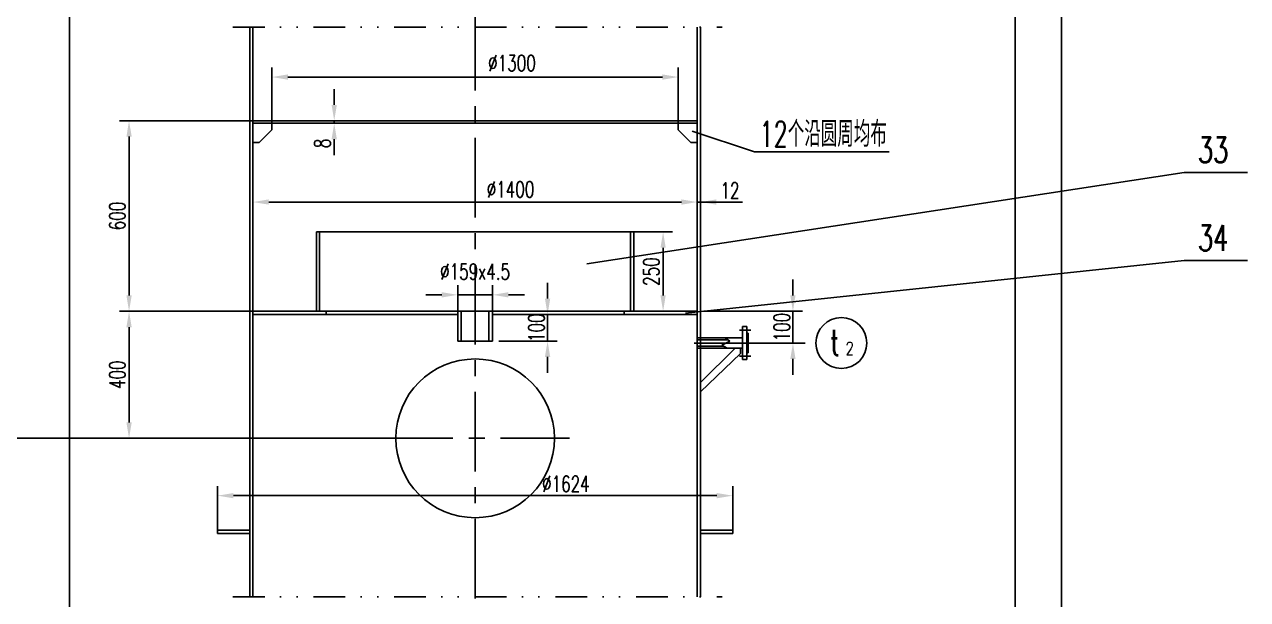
# Model space of a CAD drawing. Header units: millimetres. Extents: x 2180 to 3021, y -3886 to -2681.
# Drawn here: x 2309.8 to 2502.4, y -2945.9 to -2855.4 of the extents above; entities that cross this region are included whole.
import ezdxf
from ezdxf.enums import TextEntityAlignment as Align

# ---------------------------------------------------------------- set-up
doc = ezdxf.new("R2010")
doc.units = ezdxf.units.MM
doc.header["$LTSCALE"] = 10
doc.header["$MEASUREMENT"] = 0
doc.linetypes.add('CENTER', pattern=[2, 1.25, -0.25, 0.25, -0.25])
doc.linetypes.add('DIVIDE', pattern=[1.25, 0.5, -0.25, 0, -0.25, 0, -0.25])
doc.layers.get('0').update_dxf_attribs({"linetype": 'CONTINUOUS'})
doc.layers.get('DEFPOINTS').update_dxf_attribs({"linetype": 'CONTINUOUS'})
for name, color, linetype in [('1', 2, 'CENTER'), ('2', 2, 'CONTINUOUS'), ('3', 2, 'DIVIDE'), ('6', 2, 'CONTINUOUS')]:
    doc.layers.add(name, color=color, linetype=linetype)
doc.styles.add('H5', font='romans', dxfattribs={"width": 0.8, "bigfont": 'HZ5.SHX'})
doc.styles.add('HZ', font='txt', dxfattribs={"width": 0.5, "bigfont": 'hztxt.shx'})
doc.styles.add('HZ5', font='romans.shx', dxfattribs={"width": 0.7, "bigfont": 'hztxt.shx'})
doc.styles.add('HZTXT', font='ROMANS', dxfattribs={"width": 0.7, "bigfont": 'HZTXT'})
doc.dimstyles.new('STANDARD$0', dxfattribs={"dimscale": 0, "dimtxt": 4, "dimasz": 3, "dimexe": 1.5, "dimexo": 0, "dimgap": 1, "dimtad": 1, "dimdec": 0, "dimlfac": 5, "dimzin": 12, "dimdsep": 46, "dimtxsty": 'H5', "dimcen": 0, "dimadec": 0, "dimazin": 0, "dimtfac": 1, "dimtdec": 0, "dimtmove": 0, "dimatfit": 3, "dimfxl": 0, "dimtvp": 0.833333, "dimtolj": 1, "dimtzin": 1, "dimarcsym": 0})

# ---------------------------------------------------------------- blocks, each defined once
blk = doc.blocks.new('*D78')
at = {"color": 2, "linetype": 'ByBlock'}
for p, q in [((2361.09, -2757.36), (2449.19, -2757.36)), ((2447.69, -2759.86), (2447.69, -3527.81)), ((2378.59, -3530.31), (2449.19, -3530.31))]:
    blk.add_line(p, q, dxfattribs=at)
for points in [[(2447.28, -2759.86), (2448.11, -2759.86), (2447.69, -2757.36)], [(2447.28, -3527.81), (2448.11, -3527.81), (2447.69, -3530.31)]]:
    blk.add_solid(points, dxfattribs=at)
at = {"layer": 'DEFPOINTS', "color": 0, "linetype": 'ByBlock'}
for p in [(2361.09, -2757.36), (2378.59, -3530.31), (2447.69, -3530.31)]:
    blk.add_point(p, dxfattribs=at)
at = {"color": 2, "linetype": 'ByBlock', "insert": (2445.84, -3113.17), "char_height": 2.5, "attachment_point": 5, "rotation": 90, "style": 'HZ5'}
blk.add_mtext('\\A1;~41102', dxfattribs=at)
blk = doc.blocks.new('*D77')
at = {"color": 2, "linetype": 'ByBlock'}
for p, q in [((2382, -2787.36), (2441.88, -2787.36)), ((2440.38, -2789.86), (2440.38, -3376.57)), ((2387.93, -3379.07), (2441.88, -3379.07))]:
    blk.add_line(p, q, dxfattribs=at)
for points in [[(2439.97, -2789.86), (2440.8, -2789.86), (2440.38, -2787.36)], [(2439.97, -3376.57), (2440.8, -3376.57), (2440.38, -3379.07)]]:
    blk.add_solid(points, dxfattribs=at)
at = {"layer": 'DEFPOINTS', "color": 0, "linetype": 'ByBlock'}
for p in [(2382, -2787.36), (2387.93, -3379.07), (2440.38, -3379.07)]:
    blk.add_point(p, dxfattribs=at)
at = {"color": 2, "linetype": 'ByBlock', "insert": (2438.53, -3048.18), "char_height": 2.5, "attachment_point": 5, "rotation": 90, "style": 'HZ5'}
blk.add_mtext('\\A1;34800', dxfattribs=at)
blk = doc.blocks.new('*D91')
at = {"color": 2, "linetype": 'ByBlock'}
for p, q in [((2314.73, -2916.48), (2314.73, -2909.54)), ((2317.23, -2911.04), (2393.37, -2911.04)), ((2395.87, -2916.48), (2395.87, -2909.54))]:
    blk.add_line(p, q, dxfattribs=at)
for points in [[(2317.23, -2910.63), (2317.23, -2911.46), (2314.73, -2911.04)], [(2393.37, -2910.63), (2393.37, -2911.46), (2395.87, -2911.04)]]:
    blk.add_solid(points, dxfattribs=at)
at = {"layer": 'DEFPOINTS', "color": 0, "linetype": 'ByBlock'}
for p in [(2395.87, -2911.04), (2314.73, -2916.48), (2395.87, -2916.48)]:
    blk.add_point(p, dxfattribs=at)
at = {"color": 2, "linetype": 'ByBlock', "insert": (2369.59, -2909.19), "char_height": 2.5, "attachment_point": 5, "style": 'HZ5'}
blk.add_mtext('\\A1;∅1624', dxfattribs=at)
blk = doc.blocks.new('*D58')
at = {"color": 2, "linetype": 'ByBlock'}
for p, q in [((3715.86, -2971.54), (3715.86, -2968.72)), ((3785.86, -2971.54), (3785.86, -2968.72)), ((3718.36, -2970.22), (3783.36, -2970.22))]:
    blk.add_line(p, q, dxfattribs=at)
for points in [[(3718.36, -2969.8), (3718.36, -2970.63), (3715.86, -2970.22)], [(3783.36, -2969.8), (3783.36, -2970.63), (3785.86, -2970.22)]]:
    blk.add_solid(points, dxfattribs=at)
at = {"layer": 'DEFPOINTS', "color": 0, "linetype": 'ByBlock'}
for p in [(3785.86, -2970.22), (3715.86, -2971.54), (3785.86, -2971.54)]:
    blk.add_point(p, dxfattribs=at)
at = {"color": 2, "linetype": 'ByBlock', "insert": (3756.43, -2968.23), "char_height": 2.5, "attachment_point": 5, "style": 'HZ5'}
blk.add_mtext('\\A1;∅1400', dxfattribs=at)
blk = doc.blocks.new('*D50')
at = {"color": 2, "linetype": 'ByBlock'}
for p, q in [((2352.55, -2888.02), (2352.55, -2883.42)), ((2358.05, -2889.75), (2358.05, -2883.42)), ((2350.05, -2884.92), (2347.55, -2884.92)), ((2352.55, -2884.92), (2358.05, -2884.92)), ((2352.55, -2884.92), (2358.05, -2884.92)), ((2360.55, -2884.92), (2363.05, -2884.92))]:
    blk.add_line(p, q, dxfattribs=at)
for points in [[(2350.05, -2884.51), (2350.05, -2885.34), (2352.55, -2884.92)], [(2360.55, -2884.51), (2360.55, -2885.34), (2358.05, -2884.92)]]:
    blk.add_solid(points, dxfattribs=at)
at = {"layer": 'DEFPOINTS', "color": 0, "linetype": 'ByBlock'}
for p in [(2358.05, -2884.92), (2352.55, -2888.02), (2358.05, -2889.75)]:
    blk.add_point(p, dxfattribs=at)
at = {"color": 2, "linetype": 'ByBlock', "insert": (2355.3, -2881.27), "char_height": 2.5, "attachment_point": 5, "style": 'HZ5'}
blk.add_mtext('\\A1;∅159x4.5', dxfattribs=at)
blk = doc.blocks.new('*D41')
at = {"color": 2, "linetype": 'ByBlock'}
for p, q in [((2323.3, -2853.57), (2323.3, -2844.69)), ((2387.3, -2853.57), (2387.3, -2844.69)), ((2325.8, -2846.19), (2384.8, -2846.19))]:
    blk.add_line(p, q, dxfattribs=at)
for points in [[(2325.8, -2845.78), (2325.8, -2846.61), (2323.3, -2846.19)], [(2384.8, -2845.78), (2384.8, -2846.61), (2387.3, -2846.19)]]:
    blk.add_solid(points, dxfattribs=at)
at = {"layer": 'DEFPOINTS', "color": 0, "linetype": 'ByBlock'}
for p in [(2387.3, -2846.19), (2323.3, -2853.57), (2387.3, -2853.57)]:
    blk.add_point(p, dxfattribs=at)
at = {"color": 2, "linetype": 'ByBlock', "insert": (2361.1, -2844), "char_height": 2.5, "attachment_point": 5, "style": 'HZ5'}
blk.add_mtext('\\A1;∅1300', dxfattribs=at)
blk = doc.blocks.new('*D68')
at = {"color": 2, "linetype": 'ByBlock'}
for p, q in [((2341.3, -2812.36), (2278.67, -2812.36)), ((2280.17, -2899.51), (2280.17, -2814.86)), ((2339.3, -2902.01), (2278.67, -2902.01))]:
    blk.add_line(p, q, dxfattribs=at)
for points in [[(2279.76, -2814.86), (2280.59, -2814.86), (2280.17, -2812.36)], [(2279.76, -2899.51), (2280.59, -2899.51), (2280.17, -2902.01)]]:
    blk.add_solid(points, dxfattribs=at)
at = {"layer": 'DEFPOINTS', "color": 0, "linetype": 'ByBlock'}
for p in [(2280.17, -2812.36), (2341.3, -2812.36), (2339.3, -2902.01)]:
    blk.add_point(p, dxfattribs=at)
at = {"color": 2, "linetype": 'ByBlock', "insert": (2278.32, -2857.18), "char_height": 2.5, "attachment_point": 5, "rotation": 90, "style": 'HZ5'}
blk.add_mtext('\\A1;5700', dxfattribs=at)
blk = doc.blocks.new('*D76')
at = {"color": 2, "linetype": 'ByBlock'}
for p, q in [((2321.76, -2852.01), (2299.28, -2852.01)), ((2300.78, -2879.51), (2300.78, -2854.51))]:
    blk.add_line(p, q, dxfattribs=at)
for points in [[(2300.37, -2854.51), (2301.2, -2854.51), (2300.78, -2852.01)], [(2300.37, -2879.51), (2301.2, -2879.51), (2300.78, -2882.01)]]:
    blk.add_solid(points, dxfattribs=at)
at = {"layer": 'DEFPOINTS', "color": 0, "linetype": 'ByBlock'}
for p in [(2300.78, -2852.01), (2321.76, -2852.01), (2326.26, -2882.01)]:
    blk.add_point(p, dxfattribs=at)
at = {"color": 2, "linetype": 'ByBlock', "insert": (2298.93, -2867.01), "char_height": 2.5, "attachment_point": 5, "rotation": 90, "style": 'HZ5'}
blk.add_mtext('\\A1;600', dxfattribs=at)
blk = doc.blocks.new('*D56')
at = {"color": 2, "linetype": 'ByBlock'}
for p, q in [((3728.66, -2954.92), (3728.66, -2952.42)), ((3728.01, -2957.42), (3730.16, -2957.42)), ((3728.01, -2957.82), (3730.16, -2957.82)), ((3728.66, -2957.42), (3728.66, -2957.82)), ((3728.66, -2957.42), (3728.66, -2957.82)), ((3728.66, -2960.32), (3728.66, -2962.82))]:
    blk.add_line(p, q, dxfattribs=at)
for points in [[(3728.25, -2954.92), (3729.08, -2954.92), (3728.66, -2957.42)], [(3728.25, -2960.32), (3729.08, -2960.32), (3728.66, -2957.82)]]:
    blk.add_solid(points, dxfattribs=at)
at = {"layer": 'DEFPOINTS', "color": 0, "linetype": 'ByBlock'}
for p in [(3728.01, -2957.42), (3728.01, -2957.82), (3728.66, -2957.82)]:
    blk.add_point(p, dxfattribs=at)
at = {"color": 2, "linetype": 'ByBlock', "insert": (3726.81, -2960.99), "char_height": 2.5, "attachment_point": 5, "rotation": 90, "style": 'HZ5'}
blk.add_mtext('\\A1;8', dxfattribs=at)
blk = doc.blocks.new('*D67')
at = {"color": 2, "linetype": 'ByBlock'}
for p, q in [((2341.31, -2902.01), (2278.68, -2902.01)), ((2280.18, -2990.41), (2280.18, -2904.51)), ((2339.3, -2992.91), (2278.68, -2992.91))]:
    blk.add_line(p, q, dxfattribs=at)
for points in [[(2279.76, -2904.51), (2280.59, -2904.51), (2280.18, -2902.01)], [(2279.76, -2990.41), (2280.59, -2990.41), (2280.18, -2992.91)]]:
    blk.add_solid(points, dxfattribs=at)
at = {"layer": 'DEFPOINTS', "color": 0, "linetype": 'ByBlock'}
for p in [(2280.18, -2902.01), (2341.31, -2902.01), (2339.3, -2992.91)]:
    blk.add_point(p, dxfattribs=at)
at = {"color": 2, "linetype": 'ByBlock', "insert": (2278.33, -2947.46), "char_height": 2.5, "attachment_point": 5, "rotation": 90, "style": 'HZ5'}
blk.add_mtext('\\A1;5700', dxfattribs=at)
blk = doc.blocks.new('*D75')
at = {"color": 2, "linetype": 'ByBlock'}
for p, q in [((2326.26, -2882.01), (2299.28, -2882.01)), ((2300.78, -2899.51), (2300.78, -2884.51)), ((2336.43, -2902.01), (2299.28, -2902.01))]:
    blk.add_line(p, q, dxfattribs=at)
for points in [[(2300.37, -2884.51), (2301.2, -2884.51), (2300.78, -2882.01)], [(2300.37, -2899.51), (2301.2, -2899.51), (2300.78, -2902.01)]]:
    blk.add_solid(points, dxfattribs=at)
at = {"layer": 'DEFPOINTS', "color": 0, "linetype": 'ByBlock'}
for p in [(2300.78, -2882.01), (2326.26, -2882.01), (2336.43, -2902.01)]:
    blk.add_point(p, dxfattribs=at)
at = {"color": 2, "linetype": 'ByBlock', "insert": (2298.93, -2892.01), "char_height": 2.5, "attachment_point": 5, "rotation": 90, "style": 'HZ5'}
blk.add_mtext('\\A1;400', dxfattribs=at)
blk = doc.blocks.new('*D59')
at = {"color": 2, "linetype": 'ByBlock'}
for p, q in [((2387.8, -2864.81), (2385.3, -2864.81)), ((2390.3, -2864.81), (2390.8, -2864.81)), ((2390.3, -2864.81), (2390.8, -2864.81)), ((2390.8, -2865.47), (2390.8, -2863.31)), ((2393.3, -2864.81), (2395.8, -2864.81))]:
    blk.add_line(p, q, dxfattribs=at)
for points in [[(2387.8, -2864.39), (2387.8, -2865.22), (2390.3, -2864.81)], [(2393.3, -2864.39), (2393.3, -2865.22), (2390.8, -2864.81)]]:
    blk.add_solid(points, dxfattribs=at)
at = {"layer": 'DEFPOINTS', "color": 0, "linetype": 'ByBlock'}
for p in [(2390.8, -2864.81), (2390.3, -2866.13), (2390.8, -2865.47)]:
    blk.add_point(p, dxfattribs=at)
at = {"color": 2, "linetype": 'ByBlock', "insert": (2395.44, -2862.99), "char_height": 2.5, "attachment_point": 5, "style": 'HZ5'}
blk.add_mtext('\\A1;12', dxfattribs=at)
blk = doc.blocks.new('*D51')
at = {"color": 2, "linetype": 'ByBlock'}
for p, q in [((2377.62, -2875.02), (2386.41, -2875.02)), ((2384.91, -2877.52), (2384.91, -2885.02)), ((2384, -2887.52), (2386.41, -2887.52))]:
    blk.add_line(p, q, dxfattribs=at)
for points in [[(2384.49, -2877.52), (2385.32, -2877.52), (2384.91, -2875.02)], [(2384.49, -2885.02), (2385.32, -2885.02), (2384.91, -2887.52)]]:
    blk.add_solid(points, dxfattribs=at)
at = {"layer": 'DEFPOINTS', "color": 0, "linetype": 'ByBlock'}
for p in [(2377.62, -2875.02), (2384, -2887.52), (2384.91, -2887.52)]:
    blk.add_point(p, dxfattribs=at)
at = {"color": 2, "linetype": 'ByBlock', "insert": (2383.06, -2881.27), "char_height": 2.5, "attachment_point": 5, "rotation": 90, "style": 'HZ5'}
blk.add_mtext('\\A1;250', dxfattribs=at)
blk = doc.blocks.new('*D101')
at = {"color": 0, "linetype": 'ByBlock'}
for p, q in [((2405.36, -2879.51), (2405.36, -2877.01)), ((2391.3, -2882.01), (2406.86, -2882.01)), ((2405.36, -2882.01), (2405.36, -2887.01)), ((2399.3, -2887.01), (2406.86, -2887.01)), ((2405.36, -2889.51), (2405.36, -2892.01))]:
    blk.add_line(p, q, dxfattribs=at)
for points in [[(2404.94, -2879.51), (2405.77, -2879.51), (2405.36, -2882.01)], [(2404.94, -2889.51), (2405.77, -2889.51), (2405.36, -2887.01)]]:
    blk.add_solid(points, dxfattribs=at)
at = {"layer": 'DEFPOINTS', "color": 0, "linetype": 'ByBlock'}
for p in [(2390.3, -2882.01), (2398.3, -2887.01), (2405.36, -2887.01)]:
    blk.add_point(p, dxfattribs=at)
at = {"color": 0, "linetype": 'ByBlock', "insert": (2403.61, -2884.51), "char_height": 2.5, "attachment_point": 5, "rotation": 90, "style": 'HZTXT'}
blk.add_mtext('\\A1;100', dxfattribs=at)
blk = doc.blocks.new('*D108')
at = {"color": 0, "linetype": 'ByBlock'}
for p, q in [((2313.73, -2827.37), (2289.89, -2827.37)), ((2291.39, -3351.52), (2291.39, -2829.87)), ((2313.73, -3354.02), (2289.89, -3354.02))]:
    blk.add_line(p, q, dxfattribs=at)
for points in [[(2290.98, -2829.87), (2291.81, -2829.87), (2291.39, -2827.37)], [(2290.98, -3351.52), (2291.81, -3351.52), (2291.39, -3354.02)]]:
    blk.add_solid(points, dxfattribs=at)
at = {"layer": 'DEFPOINTS', "color": 0, "linetype": 'ByBlock'}
for p in [(2291.39, -2827.37), (2314.73, -2827.37), (2314.73, -3354.02)]:
    blk.add_point(p, dxfattribs=at)
at = {"color": 0, "linetype": 'ByBlock', "insert": (2289.64, -3106.57), "char_height": 2.5, "attachment_point": 5, "rotation": 90, "style": 'HZTXT'}
blk.add_mtext('\\A1;10x3000=30000', dxfattribs=at)
blk = doc.blocks.new('*D109')
at = {"color": 0, "linetype": 'ByBlock'}
for p, q in [((2366.71, -2880.01), (2366.71, -2877.51)), ((2359.05, -2882.51), (2368.21, -2882.51)), ((2366.71, -2882.51), (2366.71, -2886.7)), ((2359.05, -2886.7), (2368.21, -2886.7)), ((2366.71, -2889.2), (2366.71, -2891.7))]:
    blk.add_line(p, q, dxfattribs=at)
for points in [[(2366.29, -2880.01), (2367.13, -2880.01), (2366.71, -2882.51)], [(2366.29, -2889.2), (2367.13, -2889.2), (2366.71, -2886.7)]]:
    blk.add_solid(points, dxfattribs=at)
at = {"layer": 'DEFPOINTS', "color": 0, "linetype": 'ByBlock'}
for p in [(2358.05, -2882.51), (2358.05, -2886.7), (2366.71, -2886.7)]:
    blk.add_point(p, dxfattribs=at)
at = {"color": 0, "linetype": 'ByBlock', "insert": (2364.96, -2884.6), "char_height": 2.5, "attachment_point": 5, "rotation": 90, "style": 'HZTXT'}
blk.add_mtext('\\A1;100', dxfattribs=at)

msp = doc.modelspace()

# ---------------------------------------------------------------- linework, layer by layer
for p, q in [((2345.2500029, -2855.8053046), (2345.2500029, -2945.5095887)), ((2345.7500029, -2855.8053046), (2345.7500029, -2945.5095887)), ((2415.7500029, -2855.8053046), (2415.7500029, -2945.5095887)), ((2416.2500029, -2855.8053046), (2416.2500029, -2945.5095887)), ((2345.7500029, -2870.5468426), (2415.7500029, -2870.5468426)), ((2346.3031917, -2870.5468426), (2383.0000029, -2870.5468426)), ((2348.7500029, -2870.5468426), (2348.7500029, -2870.9468426)), ((2412.7500029, -2870.5468426), (2412.7500029, -2870.9468426)), ((2345.7500029, -2870.9468426), (2415.7500029, -2870.9468426)), ((2348.7500029, -2871.9468426), (2346.7500029, -2873.9468426)), ((2348.7500029, -2870.9468426), (2348.7500029, -2871.9468426)), ((2412.7500029, -2870.9468426), (2412.7500029, -2871.9468426)), ((2412.7500029, -2871.9468426), (2414.7500029, -2873.9468426)), ((2345.7500029, -2873.9468426), (2346.7500029, -2873.9468426)), ((2415.7500029, -2873.9468426), (2414.7500029, -2873.9468426)), ((2355.7500029, -2888.0468426), (2355.7500029, -2900.4164673)), ((2355.7500029, -2888.0468426), (2357.8905084, -2888.0468426)), ((2356.2500029, -2888.0468426), (2356.2500029, -2900.5468426)), ((2357.8905084, -2888.0468426), (2380.7500029, -2888.0468426)), ((2380.7500029, -2888.0468426), (2405.7500029, -2888.0468426)), ((2405.2500029, -2888.0468426), (2405.2500029, -2900.5468426)), ((2405.7500029, -2888.0468426), (2405.7500029, -2900.4164673)), ((2345.7500029, -2900.5468426), (2415.7500029, -2900.5468426)), ((2345.7500029, -2901.0468426), (2378.0000029, -2901.0468426)), ((2346.3031917, -2900.5468426), (2383.0000029, -2900.5468426)), ((2346.3031917, -2901.0468426), (2378.0000029, -2901.0468426)), ((2357.2596883, -2900.5468426), (2357.2596883, -2901.0468426)), ((2378.0000029, -2900.5468426), (2378.0000029, -2905.2312026)), ((2378.5598914, -2900.5468426), (2378.5598914, -2905.2312026)), ((2382.9057033, -2900.5468426), (2382.9057033, -2905.2312026)), ((2383.5000029, -2900.5468426), (2383.5000029, -2905.2312026)), ((2383.5000029, -2901.0468426), (2415.7500029, -2901.0468426)), ((2404.2403175, -2900.5468426), (2404.2403175, -2901.0468426)), ((2423.527358, -2902.9473589), (2422.8710034, -2902.9473589)), ((2422.8710034, -2902.9473589), (2422.8710034, -2905.5468426)), ((2423.527358, -2905.5468426), (2423.527358, -2902.9473589)), ((2378.0000029, -2905.2312026), (2383.5000029, -2905.2312026)), ((2415.7500029, -2904.7468426), (2422.8710034, -2904.7468426)), ((2415.7500029, -2905.0539451), (2420.5820842, -2905.0539451)), ((2423.7500029, -2903.9814499), (2423.527358, -2903.9814499)), ((2423.7500029, -2903.9814499), (2423.7500029, -2905.5468426)), ((2415.7500029, -2906.0397401), (2419.8916093, -2906.0397401)), ((2415.7500029, -2906.3468426), (2422.8710034, -2906.3468426)), ((2421.718405, -2906.3468426), (2416.2500029, -2911.7841204)), ((2422.5289196, -2907.1964988), (2416.2500029, -2913.2490693)), ((2422.5289196, -2906.3468426), (2422.5289196, -2907.1964988)), ((2422.8710034, -2908.1463262), (2422.8710034, -2905.5468426)), ((2423.527358, -2905.5468426), (2423.527358, -2908.1463262)), ((2423.7500029, -2907.1122352), (2423.527358, -2907.1122352)), ((2423.7500029, -2907.1122352), (2423.7500029, -2905.5468426)), ((2423.527358, -2908.1463262), (2422.8710034, -2908.1463262)), ((2340.180847, -2935.0157577), (2345.2500029, -2935.0157577)), ((2340.180847, -2935.5627172), (2340.180847, -2935.0157577)), ((2345.2500029, -2935.5627172), (2340.180847, -2935.5627172)), ((2421.3191588, -2935.0157577), (2416.2500029, -2935.0157577)), ((2416.2500029, -2935.5627172), (2421.3191588, -2935.5627172)), ((2421.3191588, -2935.5627172), (2421.3191588, -2935.0157577))]:
    msp.add_line(p, q)
msp.add_circle((2380.7500029, -2920.5468426), 12.5)
at = {"layer": '1'}
for p, q in [((2380.7500029, -2773.2514966), (2380.7500029, -3553.4858113)), ((2364.7528186, -2900.5468426), (2395.6194453, -2900.5468426)), ((2422.4114013, -2903.5063527), (2424.1909309, -2903.5063527)), ((2415.2276207, -2905.5468426), (2434.4434755, -2905.5468426)), ((2422.4114013, -2907.5873325), (2424.1909309, -2907.5873325)), ((2364.7528186, -2920.5468426), (2395.6194453, -2920.5468426))]:
    msp.add_line(p, q, dxfattribs=at)
at = {"layer": '2'}
for p, q in [((2398.3708391, -2893.0663982), (2492.4222756, -2878.6852187)), ((2416.2500029, -2883.3410754), (2422.8492644, -2883.3410754)), ((2413.8934451, -2900.8430648), (2492.4222756, -2892.5630746)), ((2420.8738906, -2905.2599832), (2419.5881066, -2905.8741879)), ((2420.1471428, -2904.7468426), (2420.8738906, -2905.2599832)), ((2419.5881066, -2905.8741879), (2420.4546128, -2906.3468426))]:
    msp.add_line(p, q, dxfattribs=at)
msp.add_circle((2438.4434755, -2905.5468426), 4, dxfattribs=at)
at = {"layer": '3'}
for p, q in [((2342.6005715, -2855.8053046), (2419.6587456, -2855.8053046)), ((2342.6005715, -2945.5095887), (2419.6587456, -2945.5095887))]:
    msp.add_line(p, q, dxfattribs=at)
at = {"layer": '6'}
for p, q in [((2414.9171053, -2872.2019171), (2424.7757092, -2875.4227947)), ((2424.7757092, -2875.4227947), (2445.9821338, -2875.4227947)), ((2502.4222756, -2878.6852187), (2492.4222756, -2878.6852187)), ((2502.4222756, -2892.5630746), (2492.4222756, -2892.5630746))]:
    msp.add_line(p, q, dxfattribs=at)

# ---------------------------------------------------------------- texts
at = {"layer": '1', "style": 'HZ', "width": 0.75}
for s, height, p in [('t', 4, (2437.3959929, -2905.4592122)), ('2', 2, (2439.7584177, -2906.3869444))]:
    msp.add_text(s, height=height, dxfattribs=at).set_placement(p, align=Align.MIDDLE)
at = {"layer": '2'}
for s, style, width, p in [('12个沿圆周均布', 'HZ', 0.65, (2425.5431656, -2874.6343594)), ('33', 'H5', 0.7, (2494.5966308, -2877.1295089)), ('34', 'H5', 0.7, (2494.5966308, -2891.0073649))]:
    msp.add_text(s, height=4, dxfattribs=dict(at, style=style, width=width)).set_placement(p)

# ---------------------------------------------------------------- dimensions: what is measured, and where the dimension line sits
for base, p1, p2, text, picture, middle in [((2473.1442652, -3548.8450439), (2386.5381649, -2775.8949406), (2404.040148, -3548.8450439), '~41102', '*D78', (2471.2942652, -3131.7076276)), ((2465.8351116, -3397.6073651), (2407.4493008, -2805.8949407), (2413.37683, -3397.6073651), '34800', '*D77', (2463.9851116, -3066.7113804))]:
    dim = msp.add_linear_dim(base=base, p1=p1, p2=p2, angle=90, text=text, dimstyle='STANDARD$0', override={"dimscale": 1, "dimtxt": 2.5, "dimasz": 2.5, "dimgap": 0.6, "dimlfac": 20, "dimtxsty": 'HZ5', "dimclrd": 2, "dimclre": 2, "dimclrt": 2, "dimtdec": 0, "dimtmove": 2})
    dim.commit()
    dim.dimension.update_dxf_attribs({"geometry": picture, "text_midpoint": middle, "dimtype": 160, "insert": (25.4514812, -18.5360014)})
for base, p1, p2, picture, middle in [((2305.6238611, -2830.8949407), (2364.7528186, -2920.5468426), (2366.7558286, -2830.8949407), '*D68', (2303.7738611, -2875.7208916)), ((2305.6284982, -2920.5468426), (2364.7528186, -3011.4425133), (2366.7604657, -2920.5468426), '*D67', (2303.7784982, -2965.994678))]:
    dim = msp.add_linear_dim(base=base, p1=p1, p2=p2, angle=90, text='5700', dimstyle='STANDARD$0', override={"dimscale": 1, "dimtxt": 2.5, "dimasz": 2.5, "dimgap": 0.6, "dimlfac": 20, "dimtxsty": 'HZ5', "dimclrd": 2, "dimclre": 2, "dimclrt": 2, "dimtdec": 0, "dimtmove": 2})
    dim.commit()
    dim.dimension.update_dxf_attribs({"geometry": picture, "text_midpoint": middle, "insert": (25.4514812, -18.5360014)})
for base, p1, p2, text, override, picture, middle, set_off in [((2412.7500029, -2863.6583848), (2348.7500029, -2871.0374022), (2412.7500029, -2871.0374022), '%%c1300', {"dimscale": 1, "dimtxt": 2.5, "dimasz": 2.5, "dimgap": 0.6, "dimlfac": 20, "dimtxsty": 'HZ5', "dimclrd": 2, "dimclre": 2, "dimclrt": 2, "dimtdec": 0, "dimtmove": 2}, '*D41', (2386.5472598, -2861.4615522), (25.4514812, -17.4661562)), ((2415.7500029, -2883.3410754), (2345.7500029, -2884.6637346), (2415.7500029, -2884.6637346), '%%c1400', {"dimscale": 1, "dimtxt": 2.5, "dimasz": 2.5, "dimgap": 0.6, "dimlfac": 20, "dimtxsty": 'HZ5', "dimclrd": 2, "dimclre": 2, "dimclrt": 2, "dimtdec": 0, "dimtmove": 2}, '*D58', (2386.324, -2881.3570854), (-1370.1089037, 86.8763173)), ((2416.2500029, -2883.3410754), (2415.7500029, -2884.6637346), (2416.2500029, -2884.002406), '12', {"dimscale": 1, "dimtxt": 2.5, "dimasz": 2.5, "dimgap": 0.6, "dimlfac": 20, "dimtxsty": 'HZ5', "dimse1": 1, "dimclrd": 2, "dimclre": 2, "dimclrt": 2, "dimtdec": 0, "dimtmove": 2}, '*D59', (2420.8889401, -2881.530648), (25.4514812, -18.5360014))]:
    dim = msp.add_linear_dim(base=base, p1=p1, p2=p2, text=text, dimstyle='STANDARD$0', override=override)
    dim.commit()
    dim.dimension.update_dxf_attribs({"geometry": picture, "text_midpoint": middle, "dimtype": 160, "insert": set_off})
dim = msp.add_linear_dim(base=(2358.5534369, -2870.9468426), p1=(2357.902887, -2870.5468426), p2=(2357.902887, -2870.9468426), angle=90, dimstyle='STANDARD$0', override={"dimscale": 1, "dimtxt": 2.5, "dimasz": 2.5, "dimgap": 0.6, "dimlfac": 20, "dimtxsty": 'HZ5', "dimclrd": 2, "dimclre": 2, "dimclrt": 2, "dimtdec": 0, "dimtmove": 2})
dim.commit()
dim.dimension.update_dxf_attribs({"geometry": '*D56', "text_midpoint": (2356.7034369, -2874.1176122), "dimtype": 160, "insert": (-1370.1089037, 86.8763173)})
for base, p1, p2, override, picture, middle, set_off in [((2326.2350813, -2870.5468426), (2351.7130097, -2900.5468426), (2347.2095006, -2870.5468426), {"dimscale": 1, "dimtxt": 2.5, "dimasz": 2.5, "dimgap": 0.6, "dimlfac": 20, "dimtxsty": 'HZ5', "dimse1": 1, "dimclrd": 2, "dimclre": 2, "dimclrt": 2, "dimtdec": 0, "dimtmove": 2}, '*D76', (2324.3850813, -2885.5468426), (25.4514812, -18.5360014)), ((2410.3597292, -2900.5468426), (2403.073404, -2888.0468426), (2409.448939, -2900.5468426), {"dimscale": 1, "dimtxt": 2.5, "dimasz": 2.5, "dimgap": 0.6, "dimlfac": 20, "dimtxsty": 'HZ5', "dimclrd": 2, "dimclre": 2, "dimclrt": 2, "dimtdec": 0, "dimtmove": 2}, '*D51', (2408.5097292, -2899.8015482), (25.4514812, -13.0312958)), ((2326.2350813, -2900.5468426), (2361.8796449, -2920.5468426), (2351.7130097, -2900.5468426), {"dimscale": 1, "dimtxt": 2.5, "dimasz": 2.5, "dimgap": 0.6, "dimlfac": 20, "dimtxsty": 'HZ5', "dimclrd": 2, "dimclre": 2, "dimclrt": 2, "dimtdec": 0, "dimtmove": 2}, '*D75', (2324.3850813, -2910.5468426), (25.4514812, -18.5360014))]:
    dim = msp.add_linear_dim(base=base, p1=p1, p2=p2, angle=90, dimstyle='STANDARD$0', override=override)
    dim.commit()
    dim.dimension.update_dxf_attribs({"geometry": picture, "text_midpoint": middle, "insert": set_off})
dim = msp.add_linear_dim(base=(2383.5000029, -2897.953625), p1=(2378.0000029, -2901.0468426), p2=(2383.5000029, -2902.7778002), text='%%c159x4.5', dimstyle='STANDARD$0', override={"dimscale": 1, "dimtxt": 2.5, "dimasz": 2.5, "dimgap": 0.6, "dimlfac": 20, "dimtxsty": 'HZ5', "dimclrd": 2, "dimclre": 2, "dimclrt": 2, "dimtdec": 0, "dimtmove": 2})
dim.commit()
dim.dimension.update_dxf_attribs({"geometry": '*D50', "text_midpoint": (2380.7500029, -2899.8083306), "insert": (25.4514812, -13.0312958)})
for base, p1, p2, text, picture, middle in [((2316.8439744, -2845.9108471), (2340.180847, -3372.5583904), (2340.180847, -2845.9108471), '10x3000=30000', '*D108', (2316.8439744, -3125.1092632)), ((2430.8094061, -2905.5468426), (2415.7500029, -2900.5468426), (2423.7500029, -2905.5468426), '100', '*D101', (2430.8094061, -2903.0468426)), ((2392.1615749, -2905.2312026), (2383.5000029, -2901.0468426), (2383.5000029, -2905.2312026), '100', '*D109', (2392.1615749, -2903.1390226))]:
    dim = msp.add_linear_dim(base=base, p1=p1, p2=p2, angle=90, text=text, dimstyle='STANDARD$0', override={"dimtxt": 2.5, "dimasz": 2.5, "dimexe": 1.5, "dimexo": 1, "dimgap": 0.5, "dimtad": 1, "dimtih": 0, "dimtoh": 0, "dimdec": 3, "dimzin": 8, "dimtxsty": 'HZTXT', "dimcen": 0, "dimtfac": 0.6, "dimtdec": 3, "dimtofl": 1, "dimtzin": 8}, dxfattribs=at)
    dim.commit()
    dim.dimension.update_dxf_attribs({"geometry": picture, "text_midpoint": middle, "dimtype": 160, "insert": (25.4514812, -18.5360014)})
dim = msp.add_linear_dim(base=(2421.3191588, -2929.580811), p1=(2340.180847, -2935.0157577), p2=(2421.3191588, -2935.0157577), text='%%c1624', dimstyle='STANDARD$0', override={"dimscale": 1, "dimtxt": 2.5, "dimasz": 2.5, "dimgap": 0.6, "dimlfac": 20, "dimtxsty": 'HZ5', "dimclrd": 2, "dimclre": 2, "dimclrt": 2, "dimtdec": 0, "dimtmove": 2}, dxfattribs=at)
dim.commit()
dim.dimension.update_dxf_attribs({"geometry": '*D91', "text_midpoint": (2395.0437973, -2927.730811), "dimtype": 160, "insert": (25.4514812, -18.5360014)})

doc.saveas('drawing.dxf')
